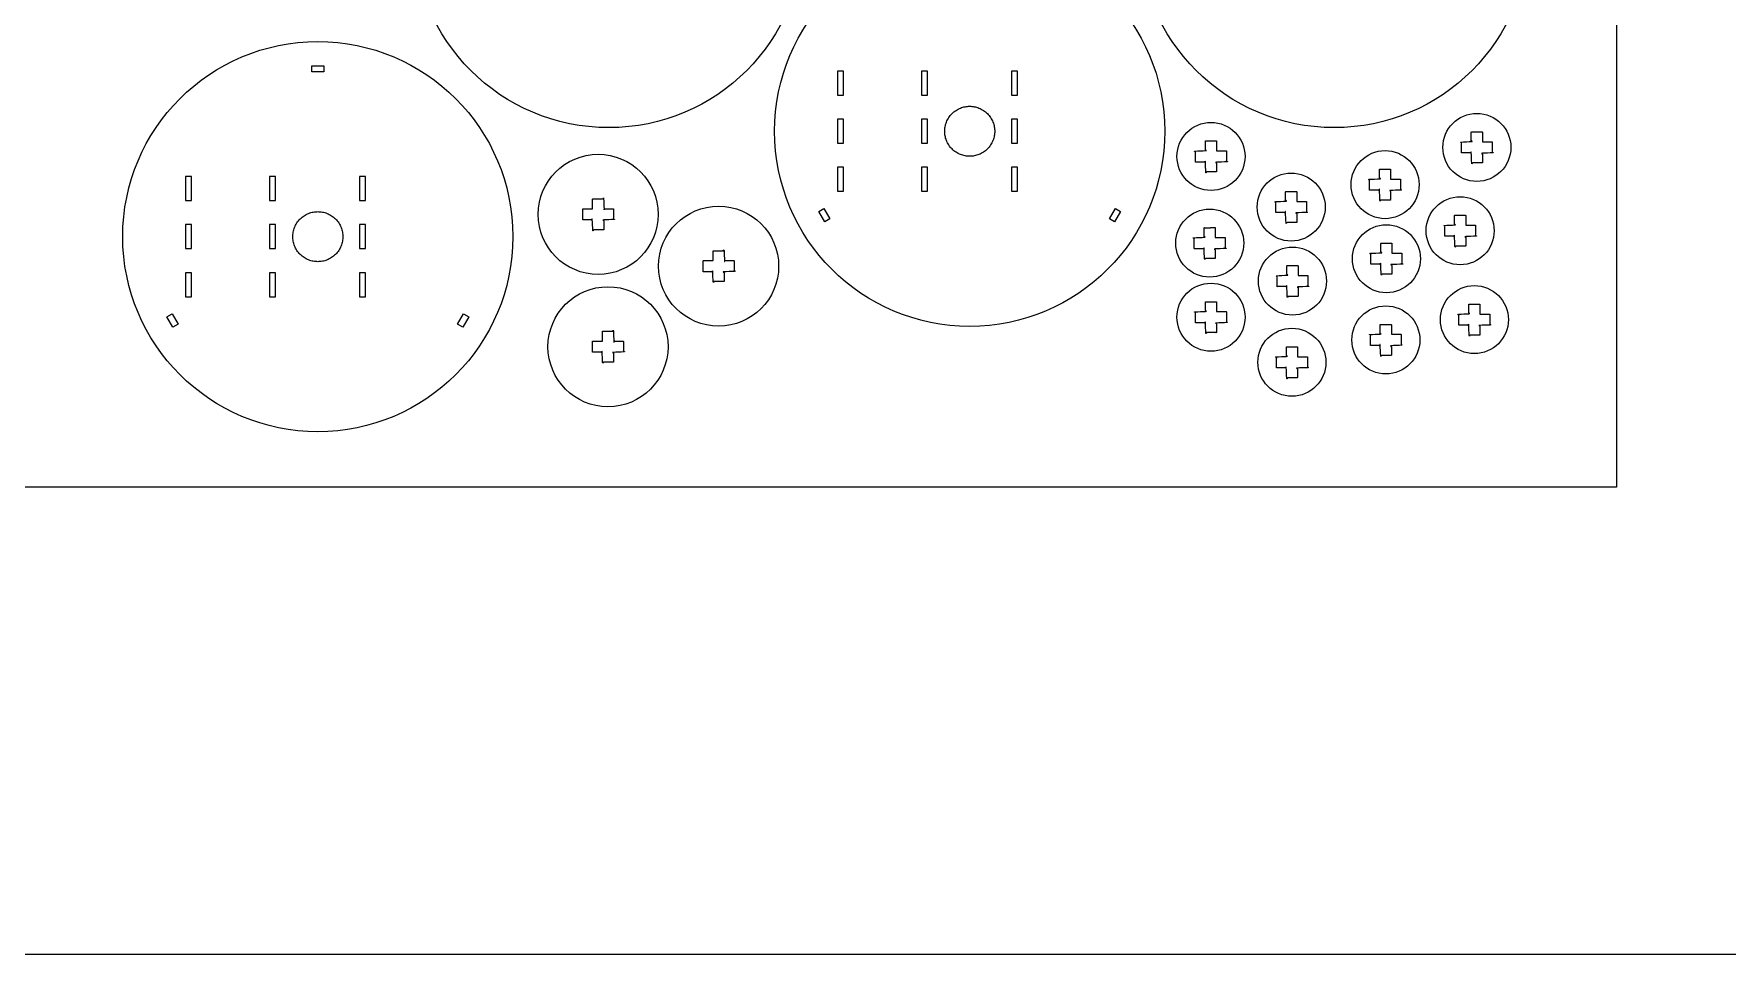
# Model space of a CAD drawing. Header units: metres. Extents: x -93 to 6479, y -472 to 3135.
# Drawn here: x 2981 to 3827, y 893 to 1353 of the extents above; entities that cross this region are included whole.
import ezdxf

# ---------------------------------------------------------------- set-up
doc = ezdxf.new("R2010")
doc.units = ezdxf.units.M
doc.header["$LTSCALE"] = 0.001
doc.header["$MEASUREMENT"] = 0
for name, color, linetype, true_color in [('Cortes$Chicos (15)', 1, 'Continuous', 0xff0000), ('Cortes$Medianos (5)', 7, 'Continuous', 0x3fbfbf), ('Láminas MDF', 7, 'Continuous', 0x000000)]:
    doc.layers.add(name, color=color, linetype=linetype, true_color=true_color)

msp = doc.modelspace()

# ---------------------------------------------------------------- linework, layer by layer
at = {"layer": 'Cortes$Chicos (15)'}
for centre, radius in [((3701.92, 1295.77, -176.28), 17), ((3569.06, 1291.24, -176.28), 17), ((3262.78, 1262.31, -176.28), 30), ((3656.07, 1277.15, -176.28), 17), ((3609.13, 1265.97, -176.28), 17), ((3693.58, 1254.12, -176.28), 17), ((3322.98, 1236.41, -176.28), 30), ((3568.42, 1247.93, -176.28), 17), ((3656.72, 1240.14, -176.28), 17), ((3609.78, 1228.96, -176.28), 17), ((3569.06, 1210.92, -176.28), 17), ((3267.69, 1196.15, -176.28), 30), ((3700.7, 1209.7, -176.28), 17), ((3656.44, 1199.57, -176.28), 17), ((3609.49, 1188.39, -176.28), 17)]:
    msp.add_circle(centre, radius, dxfattribs=at)
for points in [[(3704.7, 1298.55, -176.28), (3704.7, 1301, -176.28), (3704.7, 1303.5, -176.28), (3701.92, 1303.49, -176.28), (3699.15, 1303.5, -176.28), (3699.15, 1301, -176.28), (3699.15, 1298.55, -176.28), (3696.7, 1298.55, -176.28), (3694.2, 1298.55, -176.28), (3694.2, 1295.77, -176.28), (3694.2, 1292.99, -176.28), (3696.7, 1292.99, -176.28), (3699.15, 1292.99, -176.28), (3699.15, 1290.54, -176.28), (3699.15, 1288.04, -176.28), (3701.92, 1288.04, -176.28), (3704.7, 1288.04, -176.28), (3704.7, 1290.55, -176.28), (3704.7, 1292.99, -176.28), (3707.15, 1292.99, -176.28), (3709.65, 1292.99, -176.28), (3709.65, 1295.77, -176.28), (3709.65, 1298.55, -176.28), (3707.15, 1298.54, -176.28), (3704.7, 1298.55, -176.28)], [(3571.84, 1294.02, -176.28), (3571.84, 1296.47, -176.28), (3571.84, 1298.97, -176.28), (3569.06, 1298.97, -176.28), (3566.29, 1298.97, -176.28), (3566.29, 1296.47, -176.28), (3566.29, 1294.02, -176.28), (3563.84, 1294.02, -176.28), (3561.34, 1294.02, -176.28), (3561.34, 1291.24, -176.28), (3561.34, 1288.46, -176.28), (3563.84, 1288.46, -176.28), (3566.29, 1288.46, -176.28), (3566.29, 1286.01, -176.28), (3566.29, 1283.51, -176.28), (3569.06, 1283.51, -176.28), (3571.84, 1283.52, -176.28), (3571.84, 1286.02, -176.28), (3571.84, 1288.46, -176.28), (3574.29, 1288.46, -176.28), (3576.79, 1288.46, -176.28), (3576.79, 1291.24, -176.28), (3576.79, 1294.02, -176.28), (3574.29, 1294.02, -176.28), (3571.84, 1294.02, -176.28)], [(3658.85, 1279.93, -176.28), (3658.85, 1282.38, -176.28), (3658.85, 1284.88, -176.28), (3656.07, 1284.87, -176.28), (3653.29, 1284.88, -176.28), (3653.29, 1282.38, -176.28), (3653.29, 1279.93, -176.28), (3650.84, 1279.93, -176.28), (3648.34, 1279.93, -176.28), (3648.34, 1277.15, -176.28), (3648.34, 1274.37, -176.28), (3650.84, 1274.37, -176.28), (3653.29, 1274.37, -176.28), (3653.29, 1271.92, -176.28), (3653.29, 1269.42, -176.28), (3656.07, 1269.42, -176.28), (3658.85, 1269.42, -176.28), (3658.85, 1271.93, -176.28), (3658.85, 1274.37, -176.28), (3661.3, 1274.37, -176.28), (3663.8, 1274.37, -176.28), (3663.8, 1277.15, -176.28), (3663.8, 1279.93, -176.28), (3661.3, 1279.92, -176.28), (3658.85, 1279.93, -176.28)], [(3260, 1265.09, -176.28), (3257.55, 1265.09, -176.28), (3255.05, 1265.09, -176.28), (3255.05, 1262.31, -176.28), (3255.05, 1259.53, -176.28), (3257.55, 1259.53, -176.28), (3260, 1259.53, -176.28), (3260, 1257.08, -176.28), (3260, 1254.58, -176.28), (3262.78, 1254.58, -176.28), (3265.56, 1254.58, -176.28), (3265.56, 1257.08, -176.28), (3265.56, 1259.53, -176.28), (3268.01, 1259.53, -176.28), (3270.51, 1259.53, -176.28), (3270.51, 1262.31, -176.28), (3270.5, 1265.09, -176.28), (3268, 1265.09, -176.28), (3265.56, 1265.09, -176.28), (3265.56, 1267.54, -176.28), (3265.56, 1270.04, -176.28), (3262.78, 1270.04, -176.28), (3260, 1270.04, -176.28), (3260, 1267.54, -176.28), (3260, 1265.09, -176.28)], [(3611.91, 1268.75, -176.28), (3611.91, 1271.2, -176.28), (3611.91, 1273.7, -176.28), (3609.13, 1273.7, -176.28), (3606.35, 1273.7, -176.28), (3606.35, 1271.2, -176.28), (3606.35, 1268.75, -176.28), (3603.9, 1268.75, -176.28), (3601.4, 1268.75, -176.28), (3601.4, 1265.97, -176.28), (3601.4, 1263.19, -176.28), (3603.9, 1263.19, -176.28), (3606.35, 1263.19, -176.28), (3606.35, 1260.74, -176.28), (3606.35, 1258.24, -176.28), (3609.13, 1258.24, -176.28), (3611.91, 1258.24, -176.28), (3611.91, 1260.75, -176.28), (3611.91, 1263.19, -176.28), (3614.36, 1263.19, -176.28), (3616.86, 1263.19, -176.28), (3616.86, 1265.97, -176.28), (3616.86, 1268.75, -176.28), (3614.36, 1268.75, -176.28), (3611.91, 1268.75, -176.28)], [(3696.35, 1256.9, -176.28), (3696.35, 1259.35, -176.28), (3696.35, 1261.85, -176.28), (3693.58, 1261.84, -176.28), (3690.8, 1261.84, -176.28), (3690.8, 1259.34, -176.28), (3690.8, 1256.89, -176.28), (3688.35, 1256.89, -176.28), (3685.85, 1256.89, -176.28), (3685.85, 1254.12, -176.28), (3685.85, 1251.34, -176.28), (3688.35, 1251.34, -176.28), (3690.8, 1251.34, -176.28), (3690.8, 1248.89, -176.28), (3690.8, 1246.39, -176.28), (3693.58, 1246.39, -176.28), (3696.35, 1246.39, -176.28), (3696.35, 1248.89, -176.28), (3696.35, 1251.34, -176.28), (3698.8, 1251.34, -176.28), (3701.3, 1251.34, -176.28), (3701.3, 1254.12, -176.28), (3701.3, 1256.89, -176.28), (3698.8, 1256.89, -176.28), (3696.35, 1256.9, -176.28)], [(3571.2, 1250.71, -176.28), (3571.2, 1253.16, -176.28), (3571.2, 1255.66, -176.28), (3568.42, 1255.65, -176.28), (3565.64, 1255.65, -176.28), (3565.64, 1253.15, -176.28), (3565.64, 1250.7, -176.28), (3563.19, 1250.7, -176.28), (3560.69, 1250.7, -176.28), (3560.69, 1247.93, -176.28), (3560.69, 1245.15, -176.28), (3563.19, 1245.15, -176.28), (3565.64, 1245.15, -176.28), (3565.64, 1242.7, -176.28), (3565.64, 1240.2, -176.28), (3568.42, 1240.2, -176.28), (3571.2, 1240.2, -176.28), (3571.2, 1242.7, -176.28), (3571.2, 1245.15, -176.28), (3573.65, 1245.15, -176.28), (3576.15, 1245.15, -176.28), (3576.15, 1247.93, -176.28), (3576.15, 1250.7, -176.28), (3573.65, 1250.7, -176.28), (3571.2, 1250.71, -176.28)], [(3320.2, 1239.19, -176.28), (3317.75, 1239.19, -176.28), (3315.25, 1239.19, -176.28), (3315.26, 1236.41, -176.28), (3315.25, 1233.63, -176.28), (3317.75, 1233.63, -176.28), (3320.2, 1233.63, -176.28), (3320.2, 1231.18, -176.28), (3320.2, 1228.68, -176.28), (3322.98, 1228.68, -176.28), (3325.76, 1228.68, -176.28), (3325.76, 1231.18, -176.28), (3325.76, 1233.63, -176.28), (3328.21, 1233.63, -176.28), (3330.71, 1233.63, -176.28), (3330.71, 1236.41, -176.28), (3330.71, 1239.19, -176.28), (3328.21, 1239.19, -176.28), (3325.76, 1239.19, -176.28), (3325.76, 1241.64, -176.28), (3325.76, 1244.14, -176.28), (3322.98, 1244.14, -176.28), (3320.2, 1244.14, -176.28), (3320.21, 1241.64, -176.28), (3320.2, 1239.19, -176.28)], [(3659.49, 1242.92, -176.28), (3659.49, 1245.37, -176.28), (3659.49, 1247.87, -176.28), (3656.72, 1247.86, -176.28), (3653.94, 1247.87, -176.28), (3653.94, 1245.37, -176.28), (3653.94, 1242.92, -176.28), (3651.49, 1242.92, -176.28), (3648.99, 1242.92, -176.28), (3648.99, 1240.14, -176.28), (3648.99, 1237.36, -176.28), (3651.49, 1237.36, -176.28), (3653.94, 1237.36, -176.28), (3653.94, 1234.91, -176.28), (3653.94, 1232.41, -176.28), (3656.72, 1232.41, -176.28), (3659.49, 1232.41, -176.28), (3659.49, 1234.91, -176.28), (3659.49, 1237.36, -176.28), (3661.94, 1237.36, -176.28), (3664.44, 1237.36, -176.28), (3664.44, 1240.14, -176.28), (3664.44, 1242.92, -176.28), (3661.94, 1242.91, -176.28), (3659.49, 1242.92, -176.28)], [(3612.55, 1231.74, -176.28), (3612.55, 1234.19, -176.28), (3612.55, 1236.69, -176.28), (3609.78, 1236.69, -176.28), (3607, 1236.69, -176.28), (3607, 1234.19, -176.28), (3607, 1231.74, -176.28), (3604.55, 1231.74, -176.28), (3602.05, 1231.74, -176.28), (3602.05, 1228.96, -176.28), (3602.05, 1226.18, -176.28), (3604.55, 1226.18, -176.28), (3607, 1226.18, -176.28), (3607, 1223.73, -176.28), (3607, 1221.23, -176.28), (3609.78, 1221.23, -176.28), (3612.55, 1221.23, -176.28), (3612.55, 1223.74, -176.28), (3612.55, 1226.18, -176.28), (3615, 1226.18, -176.28), (3617.5, 1226.18, -176.28), (3617.5, 1228.96, -176.28), (3617.5, 1231.74, -176.28), (3615, 1231.74, -176.28), (3612.55, 1231.74, -176.28)], [(3571.84, 1213.7, -176.28), (3571.84, 1216.15, -176.28), (3571.84, 1218.65, -176.28), (3569.06, 1218.64, -176.28), (3566.29, 1218.64, -176.28), (3566.29, 1216.14, -176.28), (3566.29, 1213.69, -176.28), (3563.84, 1213.69, -176.28), (3561.34, 1213.69, -176.28), (3561.34, 1210.92, -176.28), (3561.34, 1208.14, -176.28), (3563.84, 1208.14, -176.28), (3566.29, 1208.14, -176.28), (3566.29, 1205.69, -176.28), (3566.29, 1203.19, -176.28), (3569.06, 1203.19, -176.28), (3571.84, 1203.19, -176.28), (3571.84, 1205.69, -176.28), (3571.84, 1208.14, -176.28), (3574.29, 1208.14, -176.28), (3576.79, 1208.14, -176.28), (3576.79, 1210.92, -176.28), (3576.79, 1213.69, -176.28), (3574.29, 1213.69, -176.28), (3571.84, 1213.7, -176.28)], [(3703.47, 1212.48, -176.28), (3703.47, 1214.93, -176.28), (3703.47, 1217.43, -176.28), (3700.7, 1217.43, -176.28), (3697.92, 1217.43, -176.28), (3697.92, 1214.93, -176.28), (3697.92, 1212.48, -176.28), (3695.47, 1212.48, -176.28), (3692.97, 1212.48, -176.28), (3692.97, 1209.7, -176.28), (3692.97, 1206.93, -176.28), (3695.47, 1206.93, -176.28), (3697.92, 1206.93, -176.28), (3697.92, 1204.48, -176.28), (3697.92, 1201.98, -176.28), (3700.7, 1201.98, -176.28), (3703.47, 1201.98, -176.28), (3703.47, 1204.48, -176.28), (3703.47, 1206.93, -176.28), (3705.92, 1206.93, -176.28), (3708.42, 1206.93, -176.28), (3708.42, 1209.7, -176.28), (3708.42, 1212.48, -176.28), (3705.92, 1212.48, -176.28), (3703.47, 1212.48, -176.28)], [(3264.91, 1198.93, -176.28), (3262.46, 1198.93, -176.28), (3259.96, 1198.93, -176.28), (3259.97, 1196.15, -176.28), (3259.97, 1193.37, -176.28), (3262.47, 1193.37, -176.28), (3264.92, 1193.37, -176.28), (3264.92, 1190.92, -176.28), (3264.92, 1188.42, -176.28), (3267.69, 1188.42, -176.28), (3270.47, 1188.42, -176.28), (3270.47, 1190.92, -176.28), (3270.47, 1193.37, -176.28), (3272.92, 1193.37, -176.28), (3275.42, 1193.37, -176.28), (3275.42, 1196.15, -176.28), (3275.42, 1198.93, -176.28), (3272.92, 1198.93, -176.28), (3270.47, 1198.93, -176.28), (3270.47, 1201.38, -176.28), (3270.47, 1203.88, -176.28), (3267.69, 1203.88, -176.28), (3264.92, 1203.88, -176.28), (3264.92, 1201.38, -176.28), (3264.91, 1198.93, -176.28)], [(3659.21, 1202.35, -176.28), (3659.21, 1204.8, -176.28), (3659.21, 1207.3, -176.28), (3656.44, 1207.3, -176.28), (3653.66, 1207.3, -176.28), (3653.66, 1204.8, -176.28), (3653.66, 1202.35, -176.28), (3651.21, 1202.35, -176.28), (3648.71, 1202.35, -176.28), (3648.71, 1199.57, -176.28), (3648.71, 1196.79, -176.28), (3651.21, 1196.79, -176.28), (3653.66, 1196.79, -176.28), (3653.66, 1194.34, -176.28), (3653.66, 1191.84, -176.28), (3656.44, 1191.84, -176.28), (3659.21, 1191.85, -176.28), (3659.21, 1194.35, -176.28), (3659.21, 1196.79, -176.28), (3661.66, 1196.79, -176.28), (3664.16, 1196.79, -176.28), (3664.16, 1199.57, -176.28), (3664.16, 1202.35, -176.28), (3661.66, 1202.35, -176.28), (3659.21, 1202.35, -176.28)], [(3612.27, 1191.17, -176.28), (3612.27, 1193.62, -176.28), (3612.27, 1196.12, -176.28), (3609.49, 1196.12, -176.28), (3606.72, 1196.12, -176.28), (3606.72, 1193.62, -176.28), (3606.72, 1191.17, -176.28), (3604.27, 1191.17, -176.28), (3601.77, 1191.17, -176.28), (3601.77, 1188.39, -176.28), (3601.77, 1185.61, -176.28), (3604.27, 1185.61, -176.28), (3606.72, 1185.61, -176.28), (3606.72, 1183.16, -176.28), (3606.72, 1180.66, -176.28), (3609.49, 1180.66, -176.28), (3612.27, 1180.67, -176.28), (3612.27, 1183.17, -176.28), (3612.27, 1185.61, -176.28), (3614.72, 1185.61, -176.28), (3617.22, 1185.61, -176.28), (3617.22, 1188.39, -176.28), (3617.22, 1191.17, -176.28), (3614.72, 1191.17, -176.28), (3612.27, 1191.17, -176.28)]]:
    msp.add_open_spline(points, degree=2, knots=[30.140064, 30.140064, 30.140064, 35.172162, 35.172162, 40.145636, 40.145636, 45.177734, 45.177734, 45.192734, 45.192734, 50.166208, 50.166208, 55.198306, 55.198306, 55.213306, 55.213306, 60.18678, 60.18678, 65.218878, 65.218878, 65.233878, 65.233878, 70.207351, 70.207351, 75.23945, 75.23945, 75.23945], dxfattribs=at)
at = {"layer": 'Cortes$Medianos (5)'}
for points in [[(3125.66, 1336.53), (3125.66, 1333.53), (3119.66, 1333.53), (3119.66, 1336.53), (3125.66, 1336.53)], [(3382.35, 1321.82), (3385.35, 1321.82), (3385.35, 1333.82), (3382.35, 1333.82), (3382.35, 1321.82)], [(3424.35, 1321.82), (3427.35, 1321.82), (3427.35, 1333.82), (3424.35, 1333.82), (3424.35, 1321.82)], [(3469.35, 1321.82), (3472.35, 1321.82), (3472.35, 1333.82), (3469.35, 1333.82), (3469.35, 1321.82)], [(3382.35, 1297.82), (3385.35, 1297.82), (3385.35, 1309.82), (3382.35, 1309.82), (3382.35, 1297.82)], [(3424.35, 1297.82), (3427.35, 1297.82), (3427.35, 1309.82), (3424.35, 1309.82), (3424.35, 1297.82)], [(3469.35, 1297.82), (3472.35, 1297.82), (3472.35, 1309.82), (3469.35, 1309.82), (3469.35, 1297.82)], [(3056.56, 1269.16), (3059.56, 1269.16), (3059.56, 1281.16), (3056.56, 1281.16), (3056.56, 1269.16)], [(3098.56, 1269.16), (3101.56, 1269.16), (3101.56, 1281.16), (3098.56, 1281.16), (3098.56, 1269.16)], [(3143.56, 1269.16), (3146.56, 1269.16), (3146.56, 1281.16), (3143.56, 1281.16), (3143.56, 1269.16)], [(3382.35, 1273.82), (3385.35, 1273.82), (3385.35, 1285.82), (3382.35, 1285.82), (3382.35, 1273.82)], [(3424.35, 1273.82), (3427.35, 1273.82), (3427.35, 1285.82), (3424.35, 1285.82), (3424.35, 1273.82)], [(3469.35, 1273.82), (3472.35, 1273.82), (3472.35, 1285.82), (3469.35, 1285.82), (3469.35, 1273.82)], [(3373.02, 1263.73), (3375.62, 1265.23), (3378.62, 1260.03), (3376.02, 1258.53), (3373.02, 1263.73)], [(3520.89, 1258.53), (3518.3, 1260.03), (3521.3, 1265.23), (3523.89, 1263.73), (3520.89, 1258.53)], [(3056.56, 1245.16), (3059.56, 1245.16), (3059.56, 1257.16), (3056.56, 1257.16), (3056.56, 1245.16)], [(3098.56, 1245.16), (3101.56, 1245.16), (3101.56, 1257.16), (3098.56, 1257.16), (3098.56, 1245.16)], [(3143.56, 1245.16), (3146.56, 1245.16), (3146.56, 1257.16), (3143.56, 1257.16), (3143.56, 1245.16)], [(3056.56, 1221.16), (3059.56, 1221.16), (3059.56, 1233.16), (3056.56, 1233.16), (3056.56, 1221.16)], [(3098.56, 1221.16), (3101.56, 1221.16), (3101.56, 1233.16), (3098.56, 1233.16), (3098.56, 1221.16)], [(3143.56, 1221.16), (3146.56, 1221.16), (3146.56, 1233.16), (3143.56, 1233.16), (3143.56, 1221.16)], [(3047.23, 1211.07), (3049.83, 1212.57), (3052.83, 1207.37), (3050.23, 1205.87), (3047.23, 1211.07)], [(3195.1, 1205.87), (3192.5, 1207.37), (3195.5, 1212.57), (3198.1, 1211.07), (3195.1, 1205.87)]]:
    msp.add_lwpolyline(points, dxfattribs=at)
for centre in [(3268.06, 1403.13, -176.28), (3630.58, 1403.13, -176.28), (3448.46, 1303.82, -176.28), (3122.66, 1251.16, -176.28)]:
    msp.add_circle(centre, 97.5, dxfattribs=at)
for points in [[(3460.96, 1303.82, -176.28), (3460.96, 1316.32, -176.28), (3448.46, 1316.32, -176.28), (3435.96, 1316.32, -176.28), (3435.96, 1303.82, -176.28), (3435.96, 1291.32, -176.28), (3448.46, 1291.32, -176.28), (3460.96, 1291.32, -176.28), (3460.96, 1303.82, -176.28)], [(3135.16, 1251.16, -176.28), (3135.16, 1263.66, -176.28), (3122.66, 1263.66, -176.28), (3110.16, 1263.66, -176.28), (3110.16, 1251.16, -176.28), (3110.16, 1238.66, -176.28), (3122.66, 1238.66, -176.28), (3135.16, 1238.66, -176.28), (3135.16, 1251.16, -176.28)]]:
    msp.add_rational_spline(points, [1, 0.707106781187, 1, 0.707106781187, 1, 0.707106781187, 1, 0.707106781187, 1], degree=2, knots=[0, 0, 0, 19.634954, 19.634954, 39.269908, 39.269908, 58.904862, 58.904862, 78.539816, 78.539816, 78.539816], dxfattribs=at)
at = {"layer": 'Láminas MDF'}
for points in [[(-92.87, 892.61), (6479.44, 892.61), (6479.44, 2029.18), (-92.87, 2029.18), (-92.87, 892.61)], [(2571.79, 1925.94), (3771.79, 1925.94), (3771.79, 1125.94), (2571.79, 1125.94), (2571.79, 1925.94)]]:
    msp.add_lwpolyline(points, dxfattribs=at)

doc.saveas('drawing.dxf')
